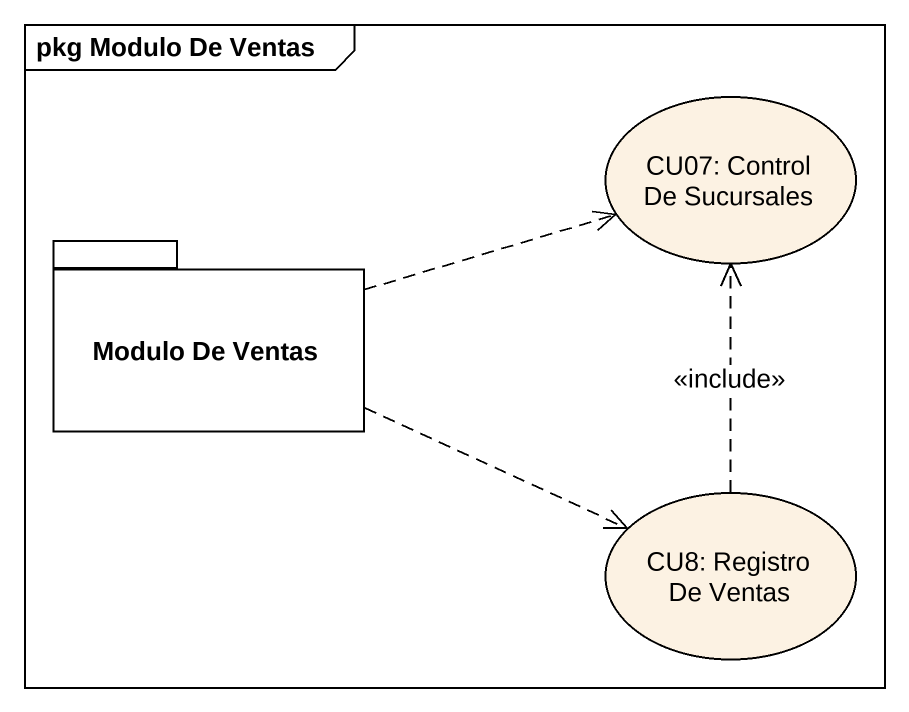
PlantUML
@startuml
mainframe pkg Modulo De Ventas
usecase "CU07: Control De Sucursales" as CU07_Control_De_Sucursales
package "Modulo De Ventas" as Modulo_De_Ventas {
}
usecase "CU8: Registro De Ventas" as CU8_Registro_De_Ventas
Modulo_De_Ventas .right.> CU07_Control_De_Sucursales
Modulo_De_Ventas .right.> CU8_Registro_De_Ventas
CU8_Registro_De_Ventas .up.> CU07_Control_De_Sucursales : <<include>>
@enduml
